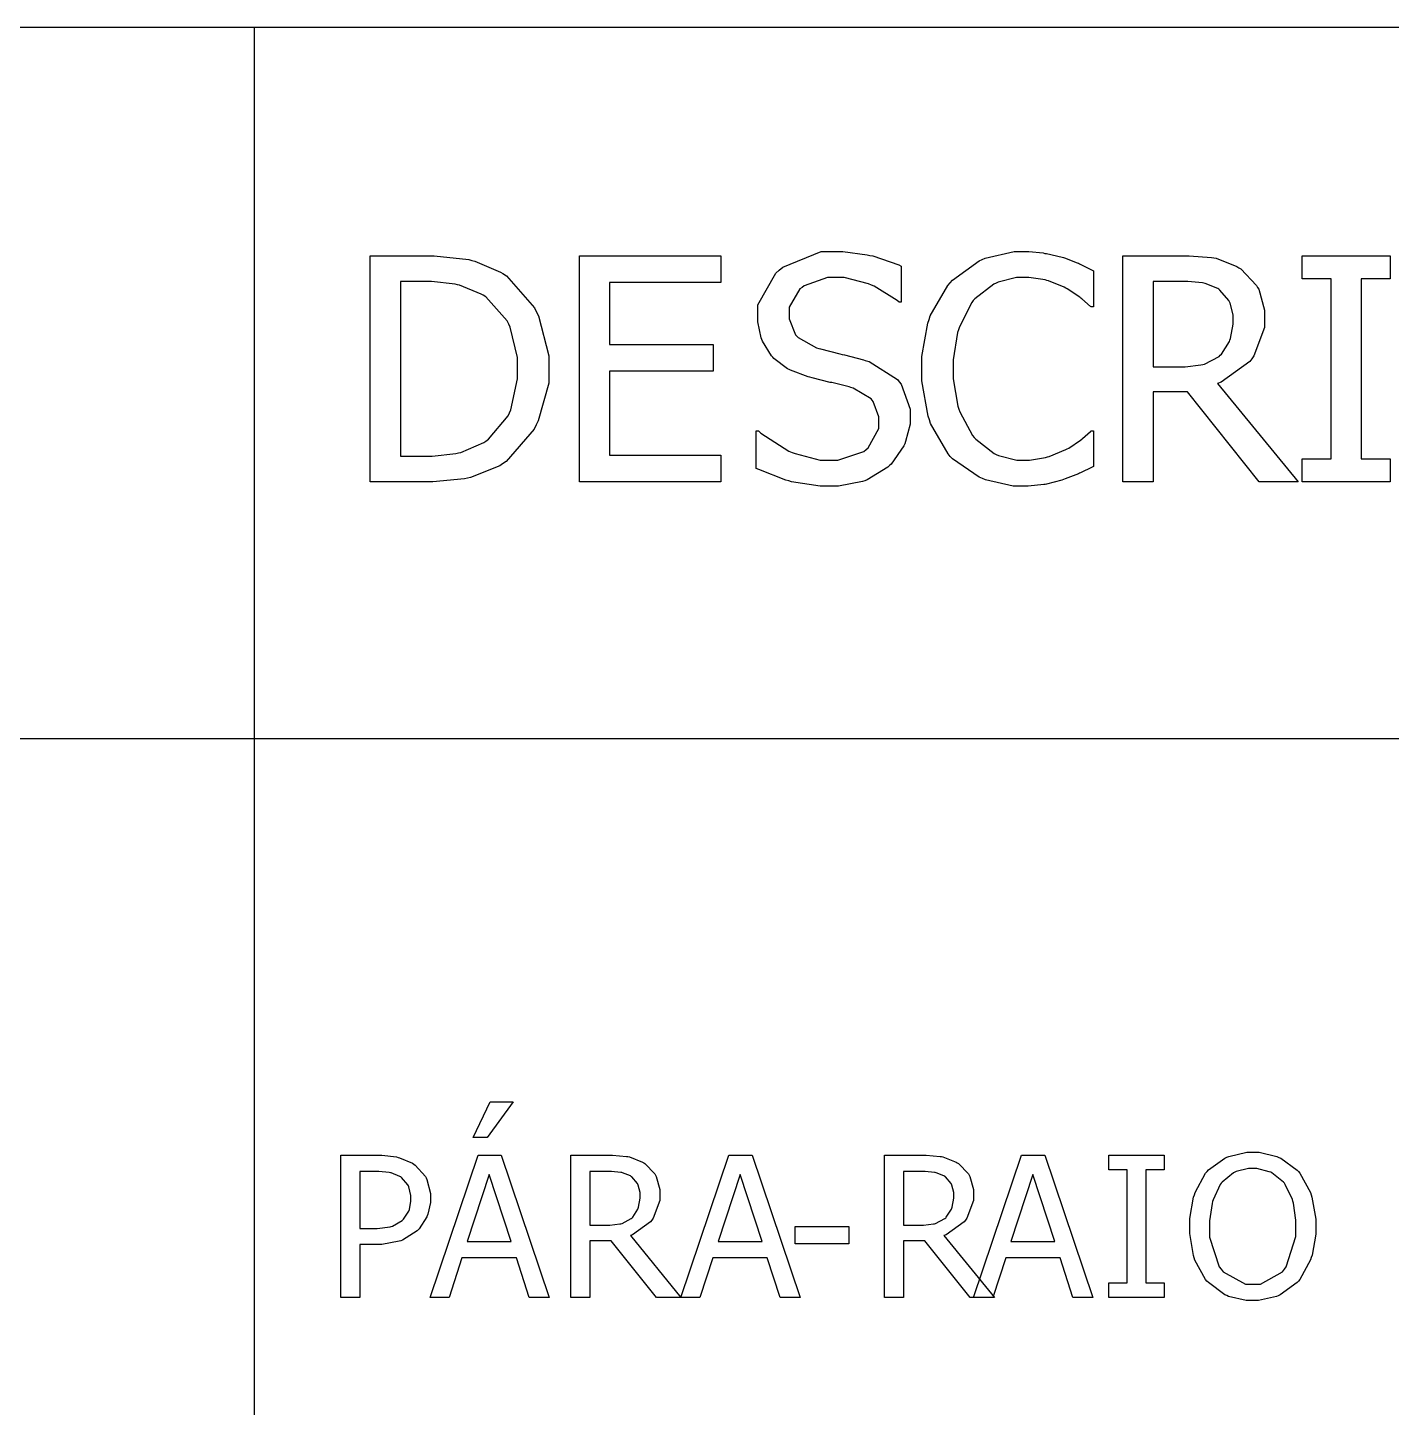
# Model space of a CAD drawing. Header units: millimetres. Extents: x 1974 to 2099, y 1386 to 1555.
# Drawn here: x 2071.736 to 2073.356, y 1488.229 to 1489.868 of the extents above; entities that cross this region are included whole.
import ezdxf

# ---------------------------------------------------------------- set-up
doc = ezdxf.new("R2010")
doc.units = ezdxf.units.MM
doc.layers.add('TEXTO', color=4, linetype='Continuous')

msp = doc.modelspace()

# ---------------------------------------------------------------- linework, layer by layer
at = {"layer": 'TEXTO', "color": 0}
for p, q in [((2098.7779, 1489.868), (2069.8934, 1489.868)), ((2072.0054, 1489.868), (2072.0054, 1472.9723)), ((2072.6332, 1489.5835), (2072.6788, 1489.602)), ((2072.6788, 1489.602), (2072.694, 1489.602)), ((2072.694, 1489.602), (2072.7047, 1489.602)), ((2072.7047, 1489.602), (2072.7333, 1489.5982)), ((2072.7333, 1489.5982), (2072.7367, 1489.5975)), ((2072.8737, 1489.5942), (2072.9079, 1489.602)), ((2072.9079, 1489.602), (2072.9193, 1489.602)), ((2072.9193, 1489.602), (2072.9256, 1489.602)), ((2072.9256, 1489.602), (2072.9426, 1489.6004)), ((2072.9426, 1489.6004), (2072.9446, 1489.5999)), ((2072.9446, 1489.5999), (2072.9466, 1489.5997)), ((2072.9466, 1489.5997), (2072.9649, 1489.5955)), ((2072.1432, 1489.3284), (2072.1432, 1489.5971)), ((2072.1432, 1489.5971), (2072.2044, 1489.5971)), ((2072.2044, 1489.5971), (2072.2192, 1489.5971)), ((2072.2192, 1489.5971), (2072.2603, 1489.5924)), ((2072.2603, 1489.5924), (2072.2639, 1489.5914)), ((2072.2639, 1489.5914), (2072.2675, 1489.5906)), ((2072.2675, 1489.5906), (2072.298, 1489.5775)), ((2072.3917, 1489.3284), (2072.3917, 1489.5971)), ((2072.3917, 1489.5971), (2072.5596, 1489.5971)), ((2072.5596, 1489.5971), (2072.5596, 1489.5654)), ((2072.629, 1489.5799), (2072.6332, 1489.5835)), ((2072.7367, 1489.5975), (2072.74, 1489.5968)), ((2072.74, 1489.5968), (2072.7711, 1489.5861)), ((2072.7711, 1489.5861), (2072.774, 1489.5847)), ((2072.774, 1489.5847), (2072.774, 1489.5419)), ((2072.8346, 1489.568), (2072.8663, 1489.5909)), ((2072.8663, 1489.5909), (2072.87, 1489.5925)), ((2072.87, 1489.5925), (2072.8737, 1489.5942)), ((2072.9649, 1489.5955), (2072.9666, 1489.5949)), ((2072.9666, 1489.5949), (2072.968, 1489.5945)), ((2072.968, 1489.5945), (2072.9828, 1489.5888)), ((2072.9828, 1489.5888), (2072.9844, 1489.5881)), ((2072.9844, 1489.5881), (2072.9858, 1489.5875)), ((2072.9858, 1489.5875), (2073.0008, 1489.5801)), ((2073.0373, 1489.3284), (2073.0373, 1489.5971)), ((2073.0373, 1489.5971), (2073.1065, 1489.5971)), ((2073.1065, 1489.5971), (2073.1161, 1489.5971)), ((2073.1161, 1489.5971), (2073.1426, 1489.595)), ((2073.1426, 1489.595), (2073.1452, 1489.5945)), ((2073.1452, 1489.5945), (2073.1478, 1489.5942)), ((2073.1478, 1489.5942), (2073.1725, 1489.5844)), ((2073.1725, 1489.5844), (2073.1749, 1489.5828)), ((2073.1749, 1489.5828), (2073.1773, 1489.5814)), ((2073.2503, 1489.5697), (2073.2503, 1489.5971)), ((2073.2503, 1489.5971), (2073.3547, 1489.5971)), ((2073.3547, 1489.5971), (2073.3547, 1489.5697)), ((2072.2063, 1489.5664), (2072.179, 1489.5664)), ((2072.179, 1489.5664), (2072.179, 1489.3591)), ((2072.2157, 1489.5664), (2072.2063, 1489.5664)), ((2072.2439, 1489.5633), (2072.2157, 1489.5664)), ((2072.298, 1489.5775), (2072.3007, 1489.5758)), ((2072.3007, 1489.5758), (2072.3049, 1489.573)), ((2072.3049, 1489.573), (2072.3384, 1489.535)), ((2072.5596, 1489.5654), (2072.4273, 1489.5654)), ((2072.4273, 1489.5654), (2072.4273, 1489.4917)), ((2072.6036, 1489.5388), (2072.6248, 1489.5762)), ((2072.6248, 1489.5762), (2072.629, 1489.5799)), ((2072.6863, 1489.5711), (2072.6587, 1489.5614)), ((2072.6964, 1489.5711), (2072.6863, 1489.5711)), ((2072.706, 1489.5711), (2072.6964, 1489.5711)), ((2072.7351, 1489.5638), (2072.706, 1489.5711)), ((2072.832, 1489.5649), (2072.8346, 1489.568)), ((2072.889, 1489.5657), (2072.8865, 1489.5645)), ((2072.9108, 1489.5714), (2072.889, 1489.5657)), ((2072.9189, 1489.5714), (2072.9108, 1489.5714)), ((2072.9254, 1489.5714), (2072.9189, 1489.5714)), ((2072.9449, 1489.5685), (2072.9254, 1489.5714)), ((2072.947, 1489.5678), (2072.9449, 1489.5685)), ((2072.9489, 1489.5673), (2072.947, 1489.5678)), ((2072.9675, 1489.5596), (2072.9489, 1489.5673)), ((2073.0008, 1489.5801), (2073.0023, 1489.5792)), ((2073.0023, 1489.5792), (2073.0023, 1489.5362)), ((2073.1084, 1489.5664), (2073.073, 1489.5664)), ((2073.073, 1489.5664), (2073.073, 1489.4651)), ((2073.1142, 1489.5664), (2073.1084, 1489.5664)), ((2073.1317, 1489.5647), (2073.1142, 1489.5664)), ((2073.1773, 1489.5814), (2073.1958, 1489.5619)), ((2073.2847, 1489.5697), (2073.2503, 1489.5697)), ((2073.2847, 1489.3558), (2073.2847, 1489.5697)), ((2073.3547, 1489.5697), (2073.3204, 1489.5697)), ((2073.3204, 1489.5697), (2073.3204, 1489.3558)), ((2072.2466, 1489.5626), (2072.2439, 1489.5633)), ((2072.2493, 1489.5621), (2072.2466, 1489.5626)), ((2072.2748, 1489.5516), (2072.2493, 1489.5621)), ((2072.2772, 1489.5502), (2072.2748, 1489.5516)), ((2072.2805, 1489.5481), (2072.2772, 1489.5502)), ((2072.6536, 1489.5576), (2072.6408, 1489.536)), ((2072.6562, 1489.5595), (2072.6536, 1489.5576)), ((2072.6587, 1489.5614), (2072.6562, 1489.5595)), ((2072.7385, 1489.5623), (2072.7351, 1489.5638)), ((2072.7418, 1489.5609), (2072.7385, 1489.5623)), ((2072.7691, 1489.5439), (2072.7418, 1489.5609)), ((2072.8083, 1489.5255), (2072.8292, 1489.5619)), ((2072.8292, 1489.5619), (2072.832, 1489.5649)), ((2072.8839, 1489.5633), (2072.8615, 1489.546)), ((2072.8865, 1489.5645), (2072.8839, 1489.5633)), ((2072.9693, 1489.5586), (2072.9675, 1489.5596)), ((2072.971, 1489.5577), (2072.9693, 1489.5586)), ((2072.986, 1489.5477), (2072.971, 1489.5577)), ((2073.1334, 1489.5644), (2073.1317, 1489.5647)), ((2073.1351, 1489.5641), (2073.1334, 1489.5644)), ((2073.1499, 1489.558), (2073.1351, 1489.5641)), ((2073.1512, 1489.5572), (2073.1499, 1489.558)), ((2073.1525, 1489.5563), (2073.1512, 1489.5572)), ((2073.1632, 1489.5439), (2073.1525, 1489.5563)), ((2073.1958, 1489.5619), (2073.1972, 1489.5595)), ((2073.1972, 1489.5595), (2073.1986, 1489.5572)), ((2073.1986, 1489.5572), (2073.2055, 1489.5324)), ((2072.3059, 1489.5196), (2072.2805, 1489.5481)), ((2072.3384, 1489.535), (2072.3408, 1489.5302)), ((2072.6036, 1489.5251), (2072.6036, 1489.5388)), ((2072.6408, 1489.536), (2072.6408, 1489.5288)), ((2072.7713, 1489.5419), (2072.7691, 1489.5439)), ((2072.774, 1489.5419), (2072.7713, 1489.5419)), ((2072.8576, 1489.5415), (2072.8429, 1489.5126)), ((2072.8595, 1489.5437), (2072.8576, 1489.5415)), ((2072.8615, 1489.546), (2072.8595, 1489.5437)), ((2072.9873, 1489.5466), (2072.986, 1489.5477)), ((2072.9885, 1489.5457), (2072.9873, 1489.5466)), ((2072.9987, 1489.5369), (2072.9885, 1489.5457)), ((2072.9994, 1489.5362), (2072.9987, 1489.5369)), ((2073.0023, 1489.5362), (2072.9994, 1489.5362)), ((2073.164, 1489.5423), (2073.1632, 1489.5439)), ((2073.1647, 1489.5409), (2073.164, 1489.5423)), ((2073.168, 1489.5267), (2073.1647, 1489.5409)), ((2073.2055, 1489.5324), (2073.2055, 1489.5242)), ((2072.3076, 1489.5159), (2072.3059, 1489.5196)), ((2072.3093, 1489.5124), (2072.3076, 1489.5159)), ((2072.3408, 1489.5302), (2072.3431, 1489.5255)), ((2072.3431, 1489.5255), (2072.3551, 1489.4783)), ((2072.6036, 1489.5187), (2072.6036, 1489.5251)), ((2072.6075, 1489.4995), (2072.6036, 1489.5187)), ((2072.6408, 1489.5288), (2072.6408, 1489.5221)), ((2072.6408, 1489.5221), (2072.6483, 1489.5033)), ((2072.7984, 1489.4772), (2072.8055, 1489.5171)), ((2072.8055, 1489.5171), (2072.807, 1489.5213)), ((2072.807, 1489.5213), (2072.8083, 1489.5255)), ((2073.168, 1489.5215), (2073.168, 1489.5267)), ((2073.168, 1489.5159), (2073.168, 1489.5215)), ((2073.168, 1489.5215), (2073.168, 1489.5215)), ((2073.2055, 1489.5242), (2073.2055, 1489.5119)), ((2072.3179, 1489.4762), (2072.3093, 1489.5124)), ((2072.6483, 1489.5033), (2072.6498, 1489.5016)), ((2072.6498, 1489.5016), (2072.6513, 1489.5)), ((2072.6513, 1489.5), (2072.6731, 1489.4876)), ((2072.8408, 1489.5057), (2072.8356, 1489.4734)), ((2072.8419, 1489.5092), (2072.8408, 1489.5057)), ((2072.8429, 1489.5126), (2072.8419, 1489.5092)), ((2073.1649, 1489.4987), (2073.168, 1489.5159)), ((2073.2055, 1489.5119), (2073.1929, 1489.4781)), ((2072.4273, 1489.4917), (2072.5506, 1489.4917)), ((2072.5506, 1489.4917), (2072.5506, 1489.46)), ((2072.6083, 1489.4974), (2072.6075, 1489.4995)), ((2072.609, 1489.4955), (2072.6083, 1489.4974)), ((2072.6197, 1489.4781), (2072.609, 1489.4955)), ((2072.6731, 1489.4876), (2072.676, 1489.4869)), ((2072.676, 1489.4869), (2072.6778, 1489.4864)), ((2072.6778, 1489.4864), (2072.701, 1489.4805)), ((2073.1542, 1489.4801), (2073.1637, 1489.4952)), ((2073.1637, 1489.4952), (2073.1644, 1489.4969)), ((2073.1644, 1489.4969), (2073.1649, 1489.4987)), ((2072.3179, 1489.463), (2072.3179, 1489.4762)), ((2072.3551, 1489.4783), (2072.3551, 1489.4625)), ((2072.6212, 1489.4766), (2072.6197, 1489.4781)), ((2072.6225, 1489.4751), (2072.6212, 1489.4766)), ((2072.6388, 1489.4629), (2072.6225, 1489.4751)), ((2072.701, 1489.4805), (2072.7038, 1489.4798)), ((2072.7038, 1489.4798), (2072.7065, 1489.4793)), ((2072.7065, 1489.4793), (2072.7292, 1489.4734)), ((2072.7292, 1489.4734), (2072.7311, 1489.4728)), ((2072.7311, 1489.4728), (2072.7357, 1489.4715)), ((2072.7357, 1489.4715), (2072.7695, 1489.4501)), ((2072.7984, 1489.4625), (2072.7984, 1489.4772)), ((2072.8356, 1489.4734), (2072.8356, 1489.4625)), ((2073.1113, 1489.4651), (2073.1299, 1489.4674)), ((2073.1299, 1489.4674), (2073.132, 1489.4677)), ((2073.132, 1489.4677), (2073.134, 1489.4682)), ((2073.134, 1489.4682), (2073.1514, 1489.4775)), ((2073.1514, 1489.4775), (2073.1529, 1489.4788)), ((2073.1529, 1489.4788), (2073.1542, 1489.4801)), ((2073.1879, 1489.4715), (2073.154, 1489.447)), ((2073.1905, 1489.4747), (2073.1879, 1489.4715)), ((2073.1929, 1489.4781), (2073.1905, 1489.4747)), ((2072.31, 1489.4141), (2072.3179, 1489.4508)), ((2072.3179, 1489.4508), (2072.3179, 1489.463)), ((2072.3179, 1489.463), (2072.3179, 1489.463)), ((2072.3551, 1489.4625), (2072.3551, 1489.4459)), ((2072.3551, 1489.4625), (2072.3551, 1489.4625)), ((2072.5506, 1489.46), (2072.4273, 1489.46)), ((2072.4273, 1489.46), (2072.4273, 1489.3602)), ((2072.6407, 1489.462), (2072.6388, 1489.4629)), ((2072.6424, 1489.461), (2072.6407, 1489.462)), ((2072.6632, 1489.4534), (2072.6424, 1489.461)), ((2072.6655, 1489.4527), (2072.6632, 1489.4534)), ((2072.668, 1489.4521), (2072.6655, 1489.4527)), ((2072.6896, 1489.4467), (2072.668, 1489.4521)), ((2072.7984, 1489.4486), (2072.7984, 1489.4625)), ((2072.8356, 1489.4625), (2072.8356, 1489.4507)), ((2072.8356, 1489.4507), (2072.8411, 1489.4184)), ((2073.073, 1489.4651), (2073.1044, 1489.4651)), ((2073.1044, 1489.4651), (2073.1113, 1489.4651)), ((2072.3551, 1489.4459), (2072.3427, 1489.401)), ((2072.6913, 1489.4464), (2072.6896, 1489.4467)), ((2072.693, 1489.446), (2072.6913, 1489.4464)), ((2072.712, 1489.4412), (2072.693, 1489.446)), ((2072.7141, 1489.4405), (2072.712, 1489.4412)), ((2072.7169, 1489.4397), (2072.7141, 1489.4405)), ((2072.738, 1489.4272), (2072.7169, 1489.4397)), ((2072.7695, 1489.4501), (2072.7716, 1489.4472)), ((2072.7716, 1489.4472), (2072.7738, 1489.4444)), ((2072.7738, 1489.4444), (2072.7845, 1489.4148)), ((2072.8057, 1489.4067), (2072.7984, 1489.4486)), ((2073.1138, 1489.4353), (2073.073, 1489.4353)), ((2073.073, 1489.4353), (2073.073, 1489.3284)), ((2073.199, 1489.3284), (2073.1138, 1489.4353)), ((2073.154, 1489.447), (2073.1497, 1489.4453)), ((2073.1497, 1489.4453), (2073.2454, 1489.3284)), ((2073.1497, 1489.4453), (2073.1497, 1489.4453)), ((2072.7394, 1489.4254), (2072.738, 1489.4272)), ((2072.7406, 1489.4238), (2072.7394, 1489.4254)), ((2072.7473, 1489.4059), (2072.7406, 1489.4238)), ((2072.8411, 1489.4184), (2072.8423, 1489.4149)), ((2072.2837, 1489.3791), (2072.3069, 1489.4071)), ((2072.3069, 1489.4071), (2072.3085, 1489.4106)), ((2072.3085, 1489.4106), (2072.31, 1489.4141)), ((2072.7473, 1489.3994), (2072.7473, 1489.4059)), ((2072.7845, 1489.4148), (2072.7845, 1489.4049)), ((2072.7845, 1489.4049), (2072.7845, 1489.3971)), ((2072.8073, 1489.4023), (2072.8057, 1489.4067)), ((2072.8087, 1489.398), (2072.8073, 1489.4023)), ((2072.8423, 1489.4149), (2072.8433, 1489.4117)), ((2072.8433, 1489.4117), (2072.8586, 1489.3836)), ((2072.3377, 1489.3912), (2072.3044, 1489.3527)), ((2072.3402, 1489.3961), (2072.3377, 1489.3912)), ((2072.3427, 1489.401), (2072.3402, 1489.3961)), ((2072.6017, 1489.3445), (2072.6017, 1489.3892)), ((2072.6017, 1489.3892), (2072.6042, 1489.3892)), ((2072.6042, 1489.3892), (2072.6071, 1489.3864)), ((2072.6071, 1489.3864), (2072.6405, 1489.365)), ((2072.7347, 1489.3689), (2072.7473, 1489.3918)), ((2072.7473, 1489.3918), (2072.7473, 1489.3994)), ((2072.7845, 1489.3971), (2072.7791, 1489.3764)), ((2072.8295, 1489.3616), (2072.8087, 1489.398)), ((2072.9894, 1489.3801), (2072.9989, 1489.3885)), ((2072.9989, 1489.3885), (2072.9996, 1489.3892)), ((2072.9996, 1489.3892), (2073.0023, 1489.3892)), ((2073.0023, 1489.3892), (2073.0023, 1489.3466)), ((2072.2508, 1489.3635), (2072.278, 1489.3753)), ((2072.278, 1489.3753), (2072.2806, 1489.3769)), ((2072.2806, 1489.3769), (2072.2837, 1489.3791)), ((2072.7322, 1489.3668), (2072.7347, 1489.3689)), ((2072.777, 1489.3713), (2072.762, 1489.3497)), ((2072.778, 1489.3738), (2072.777, 1489.3713)), ((2072.7791, 1489.3764), (2072.778, 1489.3738)), ((2072.8586, 1489.3836), (2072.8605, 1489.3813)), ((2072.8605, 1489.3813), (2072.8624, 1489.3791)), ((2072.8624, 1489.3791), (2072.8843, 1489.3623)), ((2072.9711, 1489.3677), (2072.9728, 1489.3687)), ((2072.9728, 1489.3687), (2072.987, 1489.3782)), ((2072.987, 1489.3782), (2072.9883, 1489.3792)), ((2072.9883, 1489.3792), (2072.9894, 1489.3801)), ((2072.179, 1489.3591), (2072.2063, 1489.3591)), ((2072.2063, 1489.3591), (2072.2166, 1489.3591)), ((2072.2166, 1489.3591), (2072.2449, 1489.3623)), ((2072.2449, 1489.3623), (2072.2479, 1489.3629)), ((2072.2479, 1489.3629), (2072.2508, 1489.3635)), ((2072.3044, 1489.3527), (2072.3003, 1489.3499)), ((2072.4273, 1489.3602), (2072.5596, 1489.3602)), ((2072.5596, 1489.3602), (2072.5596, 1489.3284)), ((2072.6405, 1489.365), (2072.6443, 1489.3635)), ((2072.6443, 1489.3635), (2072.648, 1489.362)), ((2072.648, 1489.362), (2072.6774, 1489.3543)), ((2072.6774, 1489.3543), (2072.6874, 1489.3543)), ((2072.6874, 1489.3543), (2072.6985, 1489.3543)), ((2072.6985, 1489.3543), (2072.7295, 1489.3647)), ((2072.7295, 1489.3647), (2072.7322, 1489.3668)), ((2072.8322, 1489.3587), (2072.8295, 1489.3616)), ((2072.8348, 1489.3558), (2072.8322, 1489.3587)), ((2072.8666, 1489.3339), (2072.8348, 1489.3558)), ((2072.8843, 1489.3623), (2072.8868, 1489.3611)), ((2072.8868, 1489.3611), (2072.8893, 1489.36)), ((2072.8893, 1489.36), (2072.9114, 1489.3543)), ((2072.9114, 1489.3543), (2072.9189, 1489.3543)), ((2072.9189, 1489.3543), (2072.9261, 1489.3543)), ((2072.9261, 1489.3543), (2072.9454, 1489.3575)), ((2072.9454, 1489.3575), (2072.9476, 1489.3581)), ((2072.9476, 1489.3581), (2072.9498, 1489.3587)), ((2072.9498, 1489.3587), (2072.9694, 1489.3668)), ((2072.9694, 1489.3668), (2072.9711, 1489.3677)), ((2073.2503, 1489.3284), (2073.2503, 1489.3558)), ((2073.2503, 1489.3558), (2073.2847, 1489.3558)), ((2073.3204, 1489.3558), (2073.3547, 1489.3558)), ((2073.3547, 1489.3558), (2073.3547, 1489.3284)), ((2073.3547, 1489.3558), (2073.3547, 1489.3558)), ((2072.2969, 1489.3477), (2072.2623, 1489.3335)), ((2072.3003, 1489.3499), (2072.2969, 1489.3477)), ((2072.6047, 1489.343), (2072.6017, 1489.3445)), ((2072.6367, 1489.3307), (2072.6047, 1489.343)), ((2072.7579, 1489.3459), (2072.7335, 1489.3309)), ((2072.7601, 1489.3478), (2072.7579, 1489.3459)), ((2072.762, 1489.3497), (2072.7601, 1489.3478)), ((2072.9843, 1489.3381), (2072.9685, 1489.3319)), ((2072.9857, 1489.3387), (2072.9843, 1489.3381)), ((2072.9869, 1489.3394), (2072.9857, 1489.3387)), ((2073.0008, 1489.3459), (2072.9869, 1489.3394)), ((2073.0023, 1489.3466), (2073.0008, 1489.3459)), ((2072.2051, 1489.3284), (2072.1432, 1489.3284)), ((2072.2176, 1489.3284), (2072.2051, 1489.3284)), ((2072.2552, 1489.332), (2072.2176, 1489.3284)), ((2072.2588, 1489.3327), (2072.2552, 1489.332)), ((2072.2623, 1489.3335), (2072.2588, 1489.3327)), ((2072.5596, 1489.3284), (2072.3917, 1489.3284)), ((2072.5596, 1489.3284), (2072.5596, 1489.3284)), ((2072.6402, 1489.3296), (2072.6367, 1489.3307)), ((2072.6436, 1489.3286), (2072.6402, 1489.3296)), ((2072.6774, 1489.3235), (2072.6436, 1489.3286)), ((2072.6899, 1489.3235), (2072.6774, 1489.3235)), ((2072.6994, 1489.3235), (2072.6899, 1489.3235)), ((2072.6899, 1489.3235), (2072.6899, 1489.3235)), ((2072.728, 1489.3288), (2072.6994, 1489.3235)), ((2072.7308, 1489.3298), (2072.728, 1489.3288)), ((2072.7335, 1489.3309), (2072.7308, 1489.3298)), ((2072.8703, 1489.3323), (2072.8666, 1489.3339)), ((2072.874, 1489.3309), (2072.8703, 1489.3323)), ((2072.9067, 1489.3235), (2072.874, 1489.3309)), ((2072.9188, 1489.3235), (2072.9067, 1489.3235)), ((2072.9248, 1489.3235), (2072.9188, 1489.3235)), ((2072.9188, 1489.3235), (2072.9188, 1489.3235)), ((2072.9432, 1489.3252), (2072.9248, 1489.3235)), ((2072.9448, 1489.3255), (2072.9432, 1489.3252)), ((2072.9465, 1489.3259), (2072.9448, 1489.3255)), ((2072.9646, 1489.3307), (2072.9465, 1489.3259)), ((2072.9666, 1489.3312), (2072.9646, 1489.3307)), ((2072.9685, 1489.3319), (2072.9666, 1489.3312)), ((2073.073, 1489.3284), (2073.0373, 1489.3284)), ((2073.2454, 1489.3284), (2073.199, 1489.3284)), ((2073.3547, 1489.3284), (2073.2503, 1489.3284)), ((2098.7779, 1489.0232), (2069.8934, 1489.0232)), ((2072.2652, 1488.5498), (2072.2855, 1488.5922)), ((2072.3131, 1488.5922), (2072.2821, 1488.5498)), ((2072.2855, 1488.5922), (2072.3131, 1488.5922)), ((2072.2855, 1488.5922), (2072.2855, 1488.5922)), ((2072.2821, 1488.5498), (2072.2652, 1488.5498)), ((2072.1083, 1488.3598), (2072.1083, 1488.5287)), ((2072.1083, 1488.5287), (2072.1506, 1488.5287)), ((2072.1506, 1488.5287), (2072.157, 1488.5287)), ((2072.157, 1488.5287), (2072.1744, 1488.5267)), ((2072.1744, 1488.5267), (2072.1762, 1488.5262)), ((2072.1762, 1488.5262), (2072.1779, 1488.5258)), ((2072.1779, 1488.5258), (2072.1934, 1488.5192)), ((2072.1934, 1488.5192), (2072.1948, 1488.5182)), ((2072.1948, 1488.5182), (2072.1963, 1488.5171)), ((2072.1963, 1488.5171), (2072.2086, 1488.5034)), ((2072.2142, 1488.3598), (2072.2712, 1488.5287)), ((2072.2712, 1488.5287), (2072.2988, 1488.5287)), ((2072.2988, 1488.5287), (2072.3557, 1488.3598)), ((2072.3814, 1488.3598), (2072.3814, 1488.5287)), ((2072.3814, 1488.5287), (2072.4249, 1488.5287)), ((2072.4249, 1488.5287), (2072.4309, 1488.5287)), ((2072.4309, 1488.5287), (2072.4476, 1488.5274)), ((2072.4476, 1488.5274), (2072.4493, 1488.5271)), ((2072.4493, 1488.5271), (2072.4509, 1488.5269)), ((2072.4509, 1488.5269), (2072.4664, 1488.5207)), ((2072.4664, 1488.5207), (2072.468, 1488.5197)), ((2072.468, 1488.5197), (2072.4694, 1488.5189)), ((2072.4694, 1488.5189), (2072.4811, 1488.5066)), ((2072.5121, 1488.3598), (2072.5691, 1488.5287)), ((2072.5691, 1488.5287), (2072.5967, 1488.5287)), ((2072.5967, 1488.5287), (2072.6537, 1488.3598)), ((2072.7539, 1488.3598), (2072.7539, 1488.5287)), ((2072.7539, 1488.5287), (2072.7974, 1488.5287)), ((2072.7974, 1488.5287), (2072.8035, 1488.5287)), ((2072.8035, 1488.5287), (2072.8201, 1488.5274)), ((2072.8201, 1488.5274), (2072.8218, 1488.5271)), ((2072.8218, 1488.5271), (2072.8233, 1488.5269)), ((2072.8233, 1488.5269), (2072.839, 1488.5207)), ((2072.839, 1488.5207), (2072.8404, 1488.5197)), ((2072.8404, 1488.5197), (2072.8419, 1488.5189)), ((2072.8419, 1488.5189), (2072.8536, 1488.5066)), ((2072.8599, 1488.3598), (2072.9169, 1488.5287)), ((2072.9169, 1488.5287), (2072.9445, 1488.5287)), ((2072.9445, 1488.5287), (2073.0015, 1488.3598)), ((2073.0206, 1488.5115), (2073.0206, 1488.5287)), ((2073.0206, 1488.5287), (2073.0862, 1488.5287)), ((2073.0862, 1488.5287), (2073.0862, 1488.5115)), ((2073.1387, 1488.5113), (2073.1584, 1488.5254)), ((2073.1584, 1488.5254), (2073.1607, 1488.5264)), ((2073.1607, 1488.5264), (2073.1629, 1488.5274)), ((2073.1629, 1488.5274), (2073.1843, 1488.5323)), ((2073.1843, 1488.5323), (2073.1914, 1488.5323)), ((2073.1914, 1488.5323), (2073.1992, 1488.5323)), ((2073.1992, 1488.5323), (2073.2201, 1488.5273)), ((2073.2201, 1488.5273), (2073.2225, 1488.5262)), ((2073.2225, 1488.5262), (2073.2248, 1488.5253)), ((2073.2248, 1488.5253), (2073.2442, 1488.5112)), ((2072.1493, 1488.5094), (2072.1307, 1488.5094)), ((2072.1307, 1488.5094), (2072.1307, 1488.4419)), ((2072.1534, 1488.5094), (2072.1493, 1488.5094)), ((2072.1657, 1488.5082), (2072.1534, 1488.5094)), ((2072.167, 1488.508), (2072.1657, 1488.5082)), ((2072.1681, 1488.5078), (2072.167, 1488.508)), ((2072.1784, 1488.5035), (2072.1681, 1488.5078)), ((2072.1794, 1488.503), (2072.1784, 1488.5035)), ((2072.1804, 1488.5023), (2072.1794, 1488.503)), ((2072.1879, 1488.4935), (2072.1804, 1488.5023)), ((2072.2086, 1488.5034), (2072.2096, 1488.5018)), ((2072.2096, 1488.5018), (2072.2104, 1488.5001)), ((2072.2104, 1488.5001), (2072.2149, 1488.4834)), ((2072.2843, 1488.5058), (2072.2584, 1488.4262)), ((2072.3104, 1488.4262), (2072.2843, 1488.5058)), ((2072.4261, 1488.5094), (2072.4039, 1488.5094)), ((2072.4039, 1488.5094), (2072.4039, 1488.4457)), ((2072.4298, 1488.5094), (2072.4261, 1488.5094)), ((2072.4408, 1488.5084), (2072.4298, 1488.5094)), ((2072.4419, 1488.5081), (2072.4408, 1488.5084)), ((2072.4429, 1488.5079), (2072.4419, 1488.5081)), ((2072.4521, 1488.5042), (2072.4429, 1488.5079)), ((2072.4529, 1488.5036), (2072.4521, 1488.5042)), ((2072.4538, 1488.503), (2072.4529, 1488.5036)), ((2072.4605, 1488.4953), (2072.4538, 1488.503)), ((2072.4811, 1488.5066), (2072.482, 1488.5051)), ((2072.482, 1488.5051), (2072.4828, 1488.5036)), ((2072.4828, 1488.5036), (2072.4871, 1488.4881)), ((2072.5824, 1488.5058), (2072.5564, 1488.4262)), ((2072.6085, 1488.4262), (2072.5824, 1488.5058)), ((2072.7986, 1488.5094), (2072.7764, 1488.5094)), ((2072.7764, 1488.5094), (2072.7764, 1488.4457)), ((2072.8022, 1488.5094), (2072.7986, 1488.5094)), ((2072.8133, 1488.5084), (2072.8022, 1488.5094)), ((2072.8143, 1488.5081), (2072.8133, 1488.5084)), ((2072.8154, 1488.5079), (2072.8143, 1488.5081)), ((2072.8246, 1488.5042), (2072.8154, 1488.5079)), ((2072.8255, 1488.5036), (2072.8246, 1488.5042)), ((2072.8264, 1488.503), (2072.8255, 1488.5036)), ((2072.8331, 1488.4953), (2072.8264, 1488.503)), ((2072.8536, 1488.5066), (2072.8545, 1488.5051)), ((2072.8545, 1488.5051), (2072.8553, 1488.5036)), ((2072.8553, 1488.5036), (2072.8596, 1488.4881)), ((2072.9302, 1488.5058), (2072.9042, 1488.4262)), ((2072.9563, 1488.4262), (2072.9302, 1488.5058)), ((2073.0421, 1488.5115), (2073.0206, 1488.5115)), ((2073.0421, 1488.377), (2073.0421, 1488.5115)), ((2073.0862, 1488.5115), (2073.0646, 1488.5115)), ((2073.0646, 1488.5115), (2073.0646, 1488.377)), ((2073.1229, 1488.4843), (2073.1355, 1488.5074)), ((2073.1355, 1488.5074), (2073.1371, 1488.5093)), ((2073.1371, 1488.5093), (2073.1387, 1488.5113)), ((2073.1686, 1488.5079), (2073.1552, 1488.4969)), ((2073.1702, 1488.5085), (2073.1686, 1488.5079)), ((2073.1716, 1488.5093), (2073.1702, 1488.5085)), ((2073.1862, 1488.5128), (2073.1716, 1488.5093)), ((2073.1915, 1488.5128), (2073.1862, 1488.5128)), ((2073.1964, 1488.5128), (2073.1915, 1488.5128)), ((2073.2111, 1488.5092), (2073.1964, 1488.5128)), ((2073.2128, 1488.5085), (2073.2111, 1488.5092)), ((2073.2143, 1488.5078), (2073.2128, 1488.5085)), ((2073.2278, 1488.4968), (2073.2143, 1488.5078)), ((2073.2442, 1488.5112), (2073.2458, 1488.5093)), ((2073.2458, 1488.5093), (2073.2474, 1488.5075)), ((2073.2458, 1488.5093), (2073.2458, 1488.5093)), ((2073.2474, 1488.5075), (2073.2599, 1488.4846)), ((2072.1885, 1488.4923), (2072.1879, 1488.4935)), ((2072.189, 1488.4913), (2072.1885, 1488.4923)), ((2072.1915, 1488.481), (2072.189, 1488.4913)), ((2072.461, 1488.4943), (2072.4605, 1488.4953)), ((2072.4614, 1488.4933), (2072.461, 1488.4943)), ((2072.4636, 1488.4845), (2072.4614, 1488.4933)), ((2072.4636, 1488.4812), (2072.4636, 1488.4845)), ((2072.4871, 1488.4881), (2072.4871, 1488.4828)), ((2072.8336, 1488.4943), (2072.8331, 1488.4953)), ((2072.8339, 1488.4933), (2072.8336, 1488.4943)), ((2072.8362, 1488.4845), (2072.8339, 1488.4933)), ((2072.8362, 1488.4812), (2072.8362, 1488.4845)), ((2072.8596, 1488.4881), (2072.8596, 1488.4828)), ((2073.1221, 1488.4816), (2073.1229, 1488.4843)), ((2073.1528, 1488.494), (2073.1443, 1488.4759)), ((2073.154, 1488.4954), (2073.1528, 1488.494)), ((2073.1552, 1488.4969), (2073.154, 1488.4954)), ((2073.229, 1488.4954), (2073.2278, 1488.4968)), ((2073.23, 1488.494), (2073.229, 1488.4954)), ((2073.2385, 1488.4761), (2073.23, 1488.494)), ((2073.2599, 1488.4846), (2073.2609, 1488.4818)), ((2072.1896, 1488.4642), (2072.1915, 1488.474)), ((2072.1915, 1488.4772), (2072.1915, 1488.481)), ((2072.1915, 1488.474), (2072.1915, 1488.4772)), ((2072.1915, 1488.4772), (2072.1915, 1488.4772)), ((2072.2149, 1488.4727), (2072.2115, 1488.4586)), ((2072.2149, 1488.4834), (2072.2149, 1488.4778)), ((2072.2149, 1488.4778), (2072.2149, 1488.4727)), ((2072.2149, 1488.4778), (2072.2149, 1488.4778)), ((2072.4617, 1488.4669), (2072.4636, 1488.4777)), ((2072.4636, 1488.4777), (2072.4636, 1488.4812)), ((2072.4636, 1488.4812), (2072.4636, 1488.4812)), ((2072.4871, 1488.4751), (2072.4792, 1488.454)), ((2072.4871, 1488.4828), (2072.4871, 1488.4751)), ((2072.8342, 1488.4669), (2072.8362, 1488.4777)), ((2072.8362, 1488.4777), (2072.8362, 1488.4812)), ((2072.8362, 1488.4812), (2072.8362, 1488.4812)), ((2072.8596, 1488.4751), (2072.8518, 1488.454)), ((2072.8596, 1488.4828), (2072.8596, 1488.4751)), ((2073.1168, 1488.4535), (2073.1212, 1488.479)), ((2073.1212, 1488.479), (2073.1221, 1488.4816)), ((2073.1431, 1488.4715), (2073.1402, 1488.451)), ((2073.1437, 1488.4736), (2073.1431, 1488.4715)), ((2073.1443, 1488.4759), (2073.1437, 1488.4736)), ((2073.2392, 1488.474), (2073.2385, 1488.4761)), ((2073.2397, 1488.4718), (2073.2392, 1488.474)), ((2073.2428, 1488.4516), (2073.2397, 1488.4718)), ((2073.2609, 1488.4818), (2073.2618, 1488.4791)), ((2073.2618, 1488.4791), (2073.2662, 1488.4529)), ((2072.1694, 1488.4445), (2072.181, 1488.4511)), ((2072.181, 1488.4511), (2072.182, 1488.452)), ((2072.182, 1488.452), (2072.1828, 1488.4529)), ((2072.1828, 1488.4529), (2072.1889, 1488.4622)), ((2072.1889, 1488.4622), (2072.1893, 1488.4632)), ((2072.1893, 1488.4632), (2072.1896, 1488.4642)), ((2072.2102, 1488.4554), (2072.2012, 1488.4414)), ((2072.2109, 1488.4569), (2072.2102, 1488.4554)), ((2072.2115, 1488.4586), (2072.2109, 1488.4569)), ((2072.4422, 1488.4476), (2072.4532, 1488.4535)), ((2072.4532, 1488.4535), (2072.4541, 1488.4544)), ((2072.4541, 1488.4544), (2072.4549, 1488.4552)), ((2072.4549, 1488.4552), (2072.4609, 1488.4647)), ((2072.4609, 1488.4647), (2072.4613, 1488.4658)), ((2072.4613, 1488.4658), (2072.4617, 1488.4669)), ((2072.4777, 1488.4518), (2072.476, 1488.4497)), ((2072.4792, 1488.454), (2072.4777, 1488.4518)), ((2072.8147, 1488.4476), (2072.8257, 1488.4535)), ((2072.8257, 1488.4535), (2072.8267, 1488.4544)), ((2072.8267, 1488.4544), (2072.8274, 1488.4552)), ((2072.8274, 1488.4552), (2072.8335, 1488.4647)), ((2072.8335, 1488.4647), (2072.8338, 1488.4658)), ((2072.8338, 1488.4658), (2072.8342, 1488.4669)), ((2072.8502, 1488.4518), (2072.8486, 1488.4497)), ((2072.8518, 1488.454), (2072.8502, 1488.4518)), ((2073.1168, 1488.4441), (2073.1168, 1488.4535)), ((2073.1402, 1488.451), (2073.1402, 1488.4441)), ((2073.2428, 1488.4441), (2073.2428, 1488.4516)), ((2073.2662, 1488.4529), (2073.2662, 1488.4441)), ((2072.1307, 1488.4419), (2072.146, 1488.4419)), ((2072.146, 1488.4419), (2072.1514, 1488.4419)), ((2072.1514, 1488.4419), (2072.1666, 1488.4438)), ((2072.1666, 1488.4438), (2072.168, 1488.4441)), ((2072.168, 1488.4441), (2072.1694, 1488.4445)), ((2072.1987, 1488.4388), (2072.1815, 1488.4279)), ((2072.2001, 1488.4402), (2072.1987, 1488.4388)), ((2072.2012, 1488.4414), (2072.2001, 1488.4402)), ((2072.4039, 1488.4457), (2072.4236, 1488.4457)), ((2072.4236, 1488.4457), (2072.4278, 1488.4457)), ((2072.4278, 1488.4457), (2072.4396, 1488.4471)), ((2072.4396, 1488.4471), (2072.4409, 1488.4473)), ((2072.4409, 1488.4473), (2072.4422, 1488.4476)), ((2072.476, 1488.4497), (2072.4547, 1488.4343)), ((2072.6478, 1488.4235), (2072.6478, 1488.444)), ((2072.6478, 1488.444), (2072.7117, 1488.444)), ((2072.7117, 1488.444), (2072.7117, 1488.4235)), ((2072.7117, 1488.444), (2072.7117, 1488.444)), ((2072.7764, 1488.4457), (2072.7961, 1488.4457)), ((2072.7961, 1488.4457), (2072.8004, 1488.4457)), ((2072.8004, 1488.4457), (2072.8121, 1488.4471)), ((2072.8121, 1488.4471), (2072.8135, 1488.4473)), ((2072.8135, 1488.4473), (2072.8147, 1488.4476)), ((2072.8486, 1488.4497), (2072.8273, 1488.4343)), ((2073.1168, 1488.4356), (2073.1168, 1488.4441)), ((2073.1211, 1488.4098), (2073.1168, 1488.4356)), ((2073.1402, 1488.4441), (2073.1402, 1488.4314)), ((2073.2428, 1488.4322), (2073.2428, 1488.4441)), ((2073.2428, 1488.4441), (2073.2428, 1488.4441)), ((2073.2662, 1488.4349), (2073.2619, 1488.4099)), ((2073.2662, 1488.4441), (2073.2662, 1488.4349)), ((2072.1498, 1488.4227), (2072.1307, 1488.4227)), ((2072.1307, 1488.4227), (2072.1307, 1488.3598)), ((2072.1567, 1488.4227), (2072.1498, 1488.4227)), ((2072.1775, 1488.4265), (2072.1567, 1488.4227)), ((2072.1796, 1488.4271), (2072.1775, 1488.4265)), ((2072.1815, 1488.4279), (2072.1796, 1488.4271)), ((2072.2584, 1488.4262), (2072.3104, 1488.4262)), ((2072.2584, 1488.4262), (2072.2584, 1488.4262)), ((2072.4295, 1488.427), (2072.4039, 1488.427)), ((2072.4039, 1488.427), (2072.4039, 1488.3598)), ((2072.483, 1488.3598), (2072.4295, 1488.427)), ((2072.4547, 1488.4343), (2072.4521, 1488.4333)), ((2072.4521, 1488.4333), (2072.5122, 1488.3598)), ((2072.4521, 1488.4333), (2072.4521, 1488.4333)), ((2072.5564, 1488.4262), (2072.6085, 1488.4262)), ((2072.5564, 1488.4262), (2072.5564, 1488.4262)), ((2072.7117, 1488.4235), (2072.6478, 1488.4235)), ((2072.802, 1488.427), (2072.7764, 1488.427)), ((2072.7764, 1488.427), (2072.7764, 1488.3598)), ((2072.8556, 1488.3598), (2072.802, 1488.427)), ((2072.8273, 1488.4343), (2072.8246, 1488.4333)), ((2072.8246, 1488.4333), (2072.8847, 1488.3598)), ((2072.8246, 1488.4333), (2072.8246, 1488.4333)), ((2072.9042, 1488.4262), (2072.9563, 1488.4262)), ((2072.9042, 1488.4262), (2072.9042, 1488.4262)), ((2073.1402, 1488.4314), (2073.1517, 1488.3963)), ((2073.2312, 1488.3963), (2073.2428, 1488.4322)), ((2072.2521, 1488.407), (2072.2368, 1488.3598)), ((2072.3168, 1488.407), (2072.2521, 1488.407)), ((2072.3321, 1488.3598), (2072.3168, 1488.407)), ((2072.5502, 1488.407), (2072.5348, 1488.3598)), ((2072.6147, 1488.407), (2072.5502, 1488.407)), ((2072.63, 1488.3598), (2072.6147, 1488.407)), ((2072.898, 1488.407), (2072.8826, 1488.3598)), ((2072.9625, 1488.407), (2072.898, 1488.407)), ((2072.9778, 1488.3598), (2072.9625, 1488.407)), ((2073.122, 1488.407), (2073.1211, 1488.4098)), ((2073.1228, 1488.4043), (2073.122, 1488.407)), ((2073.1354, 1488.3812), (2073.1228, 1488.4043)), ((2073.2601, 1488.4044), (2073.2475, 1488.3812)), ((2073.261, 1488.4071), (2073.2601, 1488.4044)), ((2073.2619, 1488.4099), (2073.261, 1488.4071)), ((2073.1517, 1488.3963), (2073.1541, 1488.3933)), ((2073.1541, 1488.3933), (2073.1564, 1488.3904)), ((2073.1564, 1488.3904), (2073.1827, 1488.3757)), ((2073.2008, 1488.3757), (2073.2267, 1488.3904)), ((2073.2267, 1488.3904), (2073.229, 1488.3933)), ((2073.229, 1488.3933), (2073.2312, 1488.3963)), ((2073.0206, 1488.3598), (2073.0206, 1488.377)), ((2073.0206, 1488.377), (2073.0421, 1488.377)), ((2073.0646, 1488.377), (2073.0862, 1488.377)), ((2073.0862, 1488.377), (2073.0862, 1488.3598)), ((2073.0862, 1488.377), (2073.0862, 1488.377)), ((2073.137, 1488.3793), (2073.1354, 1488.3812)), ((2073.1387, 1488.3775), (2073.137, 1488.3793)), ((2073.1583, 1488.3631), (2073.1387, 1488.3775)), ((2073.1827, 1488.3757), (2073.1915, 1488.3757)), ((2073.1915, 1488.3757), (2073.2008, 1488.3757)), ((2073.2441, 1488.3774), (2073.224, 1488.3629)), ((2073.2458, 1488.3793), (2073.2441, 1488.3774)), ((2073.2475, 1488.3812), (2073.2458, 1488.3793)), ((2072.1307, 1488.3598), (2072.1083, 1488.3598)), ((2072.2368, 1488.3598), (2072.2142, 1488.3598)), ((2072.2368, 1488.3598), (2072.2368, 1488.3598)), ((2072.3557, 1488.3598), (2072.3321, 1488.3598)), ((2072.4039, 1488.3598), (2072.3814, 1488.3598)), ((2072.5122, 1488.3598), (2072.483, 1488.3598)), ((2072.5348, 1488.3598), (2072.5121, 1488.3598)), ((2072.5348, 1488.3598), (2072.5348, 1488.3598)), ((2072.6537, 1488.3598), (2072.63, 1488.3598)), ((2072.7764, 1488.3598), (2072.7539, 1488.3598)), ((2072.8847, 1488.3598), (2072.8556, 1488.3598)), ((2072.8826, 1488.3598), (2072.8599, 1488.3598)), ((2072.8826, 1488.3598), (2072.8826, 1488.3598)), ((2073.0015, 1488.3598), (2072.9778, 1488.3598)), ((2073.0862, 1488.3598), (2073.0206, 1488.3598)), ((2073.1606, 1488.3621), (2073.1583, 1488.3631)), ((2073.1628, 1488.3611), (2073.1606, 1488.3621)), ((2073.1837, 1488.3563), (2073.1628, 1488.3611)), ((2073.1914, 1488.3563), (2073.1837, 1488.3563)), ((2073.1984, 1488.3563), (2073.1914, 1488.3563)), ((2073.2195, 1488.361), (2073.1984, 1488.3563)), ((2073.2218, 1488.3619), (2073.2195, 1488.361)), ((2073.224, 1488.3629), (2073.2218, 1488.3619))]:
    msp.add_line(p, q, dxfattribs=at)

doc.saveas('drawing.dxf')
